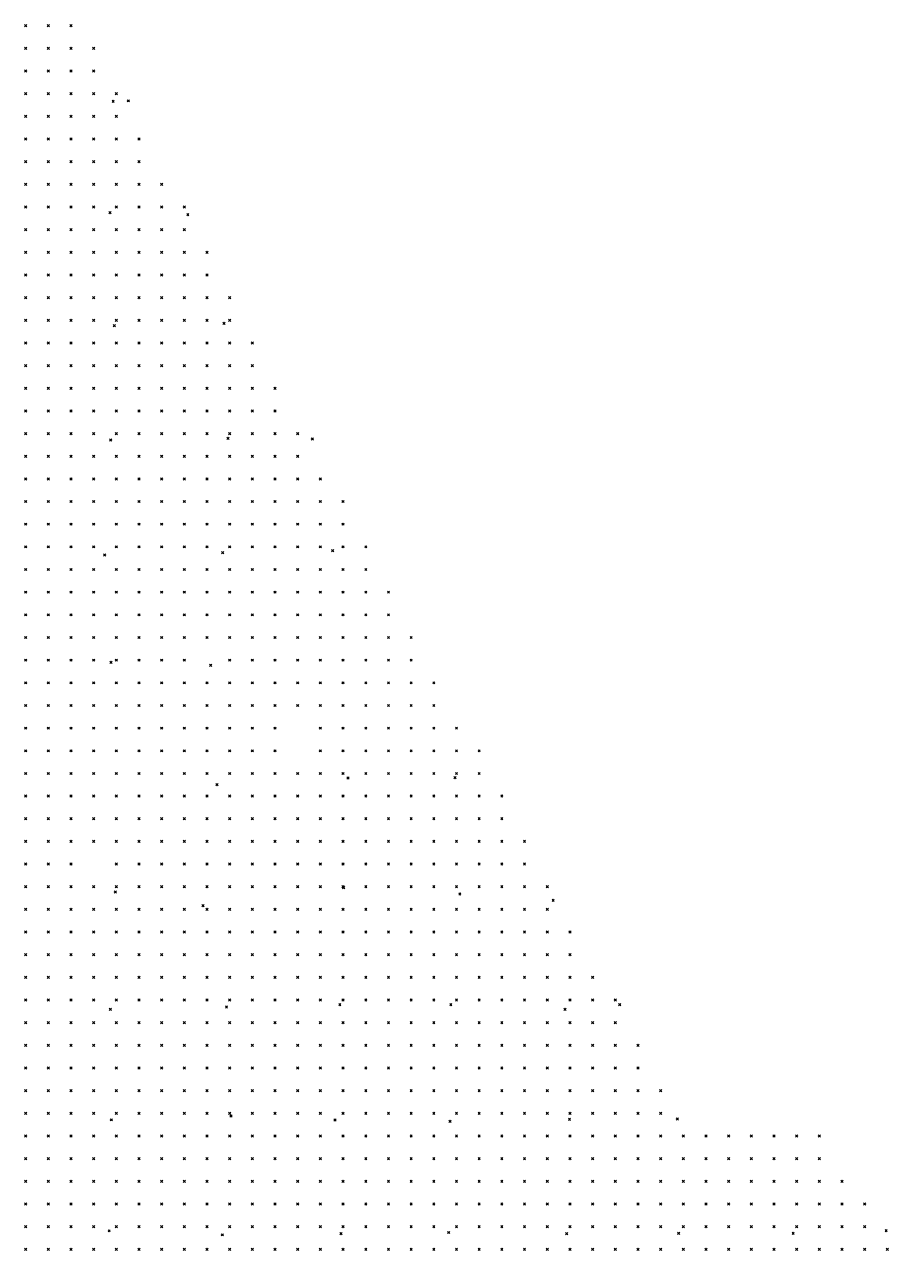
# Model space of a CAD drawing. Header units: metres. Extents: x 441556 to 446409, y 432338 to 461058.
# Drawn here: x 445321.3 to 445435.5, y 434937.4 to 435099.7 of the extents above; entities that cross this region are included whole.
import ezdxf

# ---------------------------------------------------------------- set-up
doc = ezdxf.new("R2010")
doc.units = ezdxf.units.M
doc.header["$MEASUREMENT"] = 0
doc.header["$PDMODE"] = 35
doc.header["$PDSIZE"] = 0.15
doc.layers.add('DTM-NOK-RevN_LIDAR_co_lidar', color=91, linetype='Continuous', lineweight=0)
doc.layers.add('DTM-NOK-RevN_RTK', color=32, linetype='Continuous', lineweight=0)

msp = doc.modelspace()

# ---------------------------------------------------------------- linework, layer by layer
at = {"layer": 'DTM-NOK-RevN_LIDAR_co_lidar'}
for p in [(445321.412, 435099.5, 322.264), (445324.411, 435099.5, 322.282), (445327.411, 435099.5, 322.29), (445321.412, 435096.5, 322.281), (445324.411, 435096.5, 322.409), (445327.411, 435096.5, 322.402), (445330.41, 435096.5, 322.447), (445321.412, 435093.501, 322.237), (445324.411, 435093.501, 322.39), (445327.411, 435093.501, 322.486), (445330.41, 435093.501, 322.455), (445321.412, 435090.502, 322.262), (445324.411, 435090.502, 322.287), (445327.411, 435090.502, 322.327), (445330.41, 435090.502, 322.27), (445333.409, 435090.502, 322.297), (445321.412, 435087.502, 322.208), (445324.411, 435087.502, 322.135), (445327.411, 435087.502, 322.161), (445330.41, 435087.502, 322.25), (445333.409, 435087.502, 322.343), (445321.412, 435084.503, 322.102), (445324.411, 435084.503, 322.156), (445327.411, 435084.503, 322.261), (445330.41, 435084.503, 322.366), (445333.409, 435084.503, 322.432), (445336.409, 435084.503, 322.465), (445321.412, 435081.503, 322.224), (445324.411, 435081.503, 322.274), (445327.411, 435081.503, 322.339), (445330.41, 435081.503, 322.355), (445333.409, 435081.503, 322.365), (445336.409, 435081.503, 322.334), (445321.412, 435078.504, 322.277), (445324.411, 435078.504, 322.258), (445327.411, 435078.504, 322.248), (445330.41, 435078.504, 322.249), (445333.409, 435078.504, 322.259), (445336.409, 435078.504, 322.303), (445339.408, 435078.504, 322.382), (445321.412, 435075.505, 322.15), (445324.411, 435075.505, 322.146), (445327.411, 435075.505, 322.145), (445330.41, 435075.505, 322.234), (445333.409, 435075.505, 322.334), (445336.409, 435075.505, 322.4), (445339.408, 435075.505, 322.431), (445342.407, 435075.505, 322.492), (445321.412, 435072.505, 322.114), (445324.411, 435072.505, 322.212), (445327.411, 435072.505, 322.295), (445330.41, 435072.505, 322.351), (445333.409, 435072.505, 322.391), (445336.409, 435072.505, 322.439), (445339.408, 435072.505, 322.44), (445342.407, 435072.505, 322.445), (445321.412, 435069.506, 322.189), (445324.411, 435069.506, 322.298), (445327.411, 435069.506, 322.337), (445330.41, 435069.506, 322.322), (445333.409, 435069.506, 322.355), (445336.409, 435069.506, 322.397), (445339.408, 435069.506, 322.452), (445342.407, 435069.506, 322.464), (445345.407, 435069.506, 322.569), (445321.412, 435066.507, 322.179), (445324.411, 435066.507, 322.252), (445327.411, 435066.507, 322.257), (445330.41, 435066.507, 322.264), (445333.409, 435066.507, 322.313), (445336.409, 435066.507, 322.373), (445339.408, 435066.507, 322.501), (445342.407, 435066.507, 322.701), (445345.407, 435066.507, 322.933), (445321.412, 435063.507, 322.138), (445324.411, 435063.507, 322.199), (445327.411, 435063.507, 322.24), (445330.41, 435063.507, 322.312), (445333.409, 435063.507, 322.422), (445336.409, 435063.507, 322.584), (445339.408, 435063.507, 322.819), (445342.407, 435063.507, 322.978), (445345.407, 435063.507, 322.871), (445348.406, 435063.507, 322.709), (445321.412, 435060.508, 322.219), (445324.411, 435060.508, 322.33), (445327.411, 435060.508, 322.536), (445330.41, 435060.508, 322.784), (445333.409, 435060.508, 322.859), (445336.409, 435060.508, 322.766), (445339.408, 435060.508, 322.599), (445342.407, 435060.508, 322.499), (445345.407, 435060.508, 322.474), (445348.406, 435060.508, 322.51), (445321.412, 435057.508, 322.455), (445324.411, 435057.508, 322.65), (445327.411, 435057.508, 322.763), (445330.41, 435057.508, 322.739), (445333.409, 435057.508, 322.585), (445336.409, 435057.508, 322.394), (445339.408, 435057.508, 322.338), (445342.407, 435057.508, 322.387), (445345.407, 435057.508, 322.41), (445348.406, 435057.508, 322.407), (445351.406, 435057.508, 322.383), (445321.412, 435054.509, 322.551), (445324.411, 435054.509, 322.438), (445327.411, 435054.509, 322.414), (445330.41, 435054.509, 322.409), (445333.409, 435054.509, 322.367), (445336.409, 435054.509, 322.336), (445339.408, 435054.509, 322.309), (445342.407, 435054.509, 322.306), (445345.407, 435054.509, 322.295), (445348.406, 435054.509, 322.306), (445351.406, 435054.509, 322.328), (445321.412, 435051.51, 322.245), (445324.411, 435051.51, 322.229), (445327.411, 435051.51, 322.275), (445330.41, 435051.51, 322.286), (445333.409, 435051.51, 322.266), (445336.409, 435051.51, 322.24), (445339.408, 435051.51, 322.209), (445342.407, 435051.51, 322.227), (445345.407, 435051.51, 322.282), (445348.406, 435051.51, 322.302), (445351.406, 435051.51, 322.312), (445354.405, 435051.51, 322.337), (445321.412, 435048.51, 322.133), (445324.411, 435048.51, 322.165), (445327.411, 435048.51, 322.132), (445330.41, 435048.51, 322.126), (445333.409, 435048.51, 322.181), (445336.409, 435048.51, 322.191), (445339.408, 435048.51, 322.2), (445342.407, 435048.51, 322.224), (445345.407, 435048.51, 322.254), (445348.406, 435048.51, 322.277), (445351.406, 435048.51, 322.278), (445354.405, 435048.51, 322.277), (445321.412, 435045.511, 322.061), (445324.411, 435045.511, 322.07), (445327.411, 435045.511, 322.098), (445330.41, 435045.511, 322.111), (445333.409, 435045.511, 322.148), (445336.409, 435045.511, 322.159), (445339.408, 435045.511, 322.168), (445342.407, 435045.511, 322.188), (445345.407, 435045.511, 322.205), (445348.406, 435045.511, 322.185), (445351.406, 435045.511, 322.144), (445354.405, 435045.511, 322.147), (445357.404, 435045.511, 322.201), (445321.412, 435042.511, 321.989), (445324.411, 435042.511, 322.021), (445327.411, 435042.511, 322.059), (445330.41, 435042.511, 322.068), (445333.409, 435042.511, 322.082), (445336.409, 435042.511, 322.095), (445339.408, 435042.511, 322.109), (445342.407, 435042.511, 322.127), (445345.407, 435042.511, 322.118), (445348.406, 435042.511, 322.117), (445351.406, 435042.511, 322.099), (445354.405, 435042.511, 322.127), (445357.404, 435042.511, 322.188), (445321.412, 435039.512, 321.934), (445324.411, 435039.512, 321.93), (445327.411, 435039.512, 321.935), (445330.41, 435039.512, 321.951), (445333.409, 435039.512, 321.996), (445336.409, 435039.512, 322.023), (445339.408, 435039.512, 322.036), (445342.407, 435039.512, 322.043), (445345.407, 435039.512, 322.055), (445348.406, 435039.512, 322.079), (445351.406, 435039.512, 322.135), (445354.405, 435039.512, 322.216), (445357.404, 435039.512, 322.262), (445360.404, 435039.512, 322.296), (445321.412, 435036.513, 321.815), (445324.411, 435036.513, 321.83), (445327.411, 435036.513, 321.845), (445330.41, 435036.513, 321.899), (445333.409, 435036.513, 321.934), (445336.409, 435036.513, 321.961), (445339.408, 435036.513, 322.008), (445342.407, 435036.513, 322.032), (445345.407, 435036.513, 322.066), (445348.406, 435036.513, 322.086), (445351.406, 435036.513, 322.137), (445354.405, 435036.513, 322.179), (445357.404, 435036.513, 322.185), (445360.404, 435036.513, 322.173), (445363.403, 435036.513, 322.157), (445321.412, 435033.513, 321.744), (445324.411, 435033.513, 321.775), (445327.411, 435033.513, 321.834), (445330.41, 435033.513, 321.841), (445333.409, 435033.513, 321.871), (445336.409, 435033.513, 321.932), (445339.408, 435033.513, 321.995), (445342.407, 435033.513, 322.05), (445345.407, 435033.513, 322.082), (445348.406, 435033.513, 322.072), (445351.406, 435033.513, 322.072), (445354.405, 435033.513, 322.066), (445357.404, 435033.513, 322.091), (445360.404, 435033.513, 322.115), (445363.403, 435033.513, 322.147), (445321.412, 435030.514, 321.687), (445324.411, 435030.514, 321.697), (445327.411, 435030.514, 321.731), (445330.41, 435030.514, 321.797), (445333.409, 435030.514, 321.874), (445336.409, 435030.514, 321.908), (445339.408, 435030.514, 321.938), (445342.407, 435030.514, 321.972), (445345.407, 435030.514, 321.975), (445348.406, 435030.514, 321.976), (445351.406, 435030.514, 322.008), (445354.405, 435030.514, 322.067), (445357.404, 435030.514, 322.09), (445360.404, 435030.514, 322.125), (445363.403, 435030.514, 322.158), (445366.403, 435030.514, 322.166), (445321.412, 435027.515, 321.67), (445324.411, 435027.515, 321.752), (445327.411, 435027.515, 321.787), (445330.41, 435027.515, 321.797), (445333.409, 435027.515, 321.781), (445336.409, 435027.515, 321.812), (445339.408, 435027.515, 321.825), (445342.407, 435027.515, 321.838), (445345.407, 435027.515, 321.896), (445348.406, 435027.515, 321.967), (445351.406, 435027.515, 322), (445354.405, 435027.515, 322.065), (445357.404, 435027.515, 322.077), (445360.404, 435027.515, 322.099), (445363.403, 435027.515, 322.122), (445366.403, 435027.515, 322.137), (445321.412, 435024.515, 321.717), (445324.411, 435024.515, 321.736), (445327.411, 435024.515, 321.744), (445330.41, 435024.515, 321.703), (445333.409, 435024.515, 321.663), (445336.409, 435024.515, 321.678), (445339.408, 435024.515, 321.715), (445342.407, 435024.515, 321.826), (445345.407, 435024.515, 321.959), (445348.406, 435024.515, 321.994), (445351.406, 435024.515, 321.994), (445354.405, 435024.515, 322.042), (445357.404, 435024.515, 322.077), (445360.404, 435024.515, 322.147), (445363.403, 435024.515, 322.199), (445366.403, 435024.515, 322.196), (445369.402, 435024.515, 322.186), (445321.412, 435021.516, 321.719), (445324.411, 435021.516, 321.667), (445327.411, 435021.516, 321.618), (445330.41, 435021.516, 321.604), (445333.409, 435021.516, 321.601), (445336.409, 435021.516, 321.677), (445339.408, 435021.516, 321.778), (445342.407, 435021.516, 321.871), (445345.407, 435021.516, 321.915), (445348.406, 435021.516, 321.942), (445351.406, 435021.516, 321.999), (445354.405, 435021.516, 322.091), (445357.404, 435021.516, 322.138), (445360.404, 435021.516, 322.15), (445363.403, 435021.516, 322.175), (445366.403, 435021.516, 322.183), (445369.402, 435021.516, 322.129), (445321.412, 435018.516, 321.665), (445324.411, 435018.516, 321.598), (445327.411, 435018.516, 321.589), (445330.41, 435018.516, 321.615), (445333.409, 435018.516, 321.655), (445336.409, 435018.516, 321.706), (445339.408, 435018.516, 321.741), (445342.407, 435018.516, 321.849), (445345.407, 435018.516, 321.962), (445348.406, 435018.516, 322.025), (445351.406, 435018.516, 322.092), (445354.405, 435018.516, 322.183), (445357.404, 435018.516, 322.199), (445360.404, 435018.516, 322.249), (445363.403, 435018.516, 322.287), (445366.403, 435018.516, 322.289), (445369.402, 435018.516, 322.272), (445372.401, 435018.516, 322.164), (445321.412, 435015.517, 321.606), (445324.411, 435015.517, 321.605), (445327.411, 435015.517, 321.646), (445330.41, 435015.517, 321.647), (445333.409, 435015.517, 321.704), (445336.409, 435015.517, 321.738), (445339.408, 435015.517, 321.827), (445342.407, 435015.517, 321.909), (445348.406, 435015.517, 322.063), (445351.406, 435015.517, 322.1), (445354.405, 435015.517, 322.185), (445357.404, 435015.517, 322.147), (445360.404, 435015.517, 322.213), (445363.403, 435015.517, 322.248), (445366.403, 435015.517, 322.19), (445369.402, 435015.517, 322.243), (445372.401, 435015.517, 322.208), (445321.412, 435012.518, 321.71), (445324.411, 435012.518, 321.656), (445327.411, 435012.518, 321.597), (445330.41, 435012.518, 321.627), (445333.409, 435012.518, 321.706), (445336.409, 435012.518, 321.769), (445339.408, 435012.518, 321.849), (445342.407, 435012.518, 321.946), (445345.407, 435012.518, 322.005), (445348.406, 435012.518, 322.048), (445351.406, 435012.518, 322.18), (445354.405, 435012.518, 322.205), (445357.404, 435012.518, 322.127), (445360.404, 435012.518, 322.168), (445363.403, 435012.518, 322.199), (445366.403, 435012.518, 322.225), (445369.402, 435012.518, 322.161), (445372.401, 435012.518, 322.082), (445375.401, 435012.518, 322.062), (445321.412, 435009.518, 321.718), (445324.411, 435009.518, 321.624), (445327.411, 435009.518, 321.637), (445330.41, 435009.518, 321.743), (445333.409, 435009.518, 321.805), (445336.409, 435009.518, 321.922), (445339.408, 435009.518, 322.026), (445342.407, 435009.518, 322.085), (445345.407, 435009.518, 322.018), (445348.406, 435009.518, 322.053), (445351.406, 435009.518, 322.027), (445354.405, 435009.518, 322.032), (445357.404, 435009.518, 322.098), (445360.404, 435009.518, 322.116), (445363.403, 435009.518, 322.126), (445366.403, 435009.518, 322.082), (445369.402, 435009.518, 322.055), (445372.401, 435009.518, 322.021), (445375.401, 435009.518, 322.09), (445321.412, 435006.519, 321.743), (445324.411, 435006.519, 321.707), (445327.411, 435006.519, 321.692), (445330.41, 435006.519, 321.744), (445333.409, 435006.519, 321.891), (445336.409, 435006.519, 322.024), (445339.408, 435006.519, 321.931), (445342.407, 435006.519, 321.96), (445345.407, 435006.519, 321.966), (445348.406, 435006.519, 322.088), (445351.406, 435006.519, 322.079), (445354.405, 435006.519, 322.09), (445360.404, 435006.519, 322.012), (445363.403, 435006.519, 322.114), (445366.403, 435006.519, 322.1), (445369.402, 435006.519, 322.142), (445372.401, 435006.519, 322.169), (445375.401, 435006.519, 322.195), (445378.4, 435006.519, 322.227), (445321.412, 435003.52, 321.716), (445324.411, 435003.52, 321.763), (445327.411, 435003.52, 321.802), (445330.41, 435003.52, 321.823), (445333.409, 435003.52, 321.853), (445336.409, 435003.52, 321.88), (445339.408, 435003.52, 321.783), (445342.407, 435003.52, 321.84), (445345.407, 435003.52, 321.899), (445348.406, 435003.52, 322.049), (445351.406, 435003.52, 322.013), (445354.405, 435003.52, 322.021), (445360.404, 435003.52, 322.048), (445363.403, 435003.52, 322.211), (445366.403, 435003.52, 322.223), (445369.402, 435003.52, 322.218), (445372.401, 435003.52, 322.239), (445375.401, 435003.52, 322.238), (445378.4, 435003.52, 322.289), (445381.399, 435003.52, 322.344), (445321.412, 435000.52, 321.713), (445324.411, 435000.52, 321.722), (445327.411, 435000.52, 321.714), (445330.41, 435000.52, 321.688), (445333.409, 435000.52, 321.843), (445336.409, 435000.52, 321.966), (445339.408, 435000.52, 321.923), (445342.407, 435000.52, 321.888), (445345.407, 435000.52, 321.882), (445348.406, 435000.52, 321.921), (445351.406, 435000.52, 321.918), (445354.405, 435000.52, 321.984), (445357.404, 435000.52, 322.087), (445360.404, 435000.52, 322.137), (445363.403, 435000.52, 322.168), (445366.403, 435000.52, 322.194), (445369.402, 435000.52, 322.18), (445372.401, 435000.52, 322.142), (445375.401, 435000.52, 322.118), (445378.4, 435000.52, 322.141), (445381.399, 435000.52, 322.155), (445321.412, 434997.521, 321.675), (445324.411, 434997.521, 321.669), (445327.411, 434997.521, 321.784), (445330.41, 434997.521, 321.844), (445333.409, 434997.521, 321.838), (445336.409, 434997.521, 321.888), (445339.408, 434997.521, 322.016), (445342.407, 434997.521, 321.963), (445345.407, 434997.521, 321.915), (445348.406, 434997.521, 321.93), (445351.406, 434997.521, 322.014), (445354.405, 434997.521, 322.043), (445357.404, 434997.521, 322.047), (445360.404, 434997.521, 322.08), (445363.403, 434997.521, 322.141), (445366.403, 434997.521, 322.128), (445369.402, 434997.521, 322.034), (445372.401, 434997.521, 322.042), (445375.401, 434997.521, 322.084), (445378.4, 434997.521, 322.237), (445381.399, 434997.521, 322.197), (445384.399, 434997.521, 322.148), (445321.412, 434994.521, 321.738), (445324.411, 434994.521, 321.925), (445327.411, 434994.521, 321.947), (445330.41, 434994.521, 321.93), (445333.409, 434994.521, 321.831), (445336.409, 434994.521, 321.843), (445339.408, 434994.521, 321.958), (445342.407, 434994.521, 322.036), (445345.407, 434994.521, 322.024), (445348.406, 434994.521, 321.977), (445351.406, 434994.521, 322.019), (445354.405, 434994.521, 322.019), (445357.404, 434994.521, 322.005), (445360.404, 434994.521, 322.026), (445363.403, 434994.521, 322.002), (445366.403, 434994.521, 322.023), (445369.402, 434994.521, 322.067), (445372.401, 434994.521, 322.108), (445375.401, 434994.521, 322.051), (445378.4, 434994.521, 322.208), (445381.399, 434994.521, 322.196), (445384.399, 434994.521, 322.184), (445321.412, 434991.522, 321.869), (445324.411, 434991.522, 321.962), (445327.411, 434991.522, 321.963), (445330.41, 434991.522, 321.892), (445333.409, 434991.522, 321.921), (445336.409, 434991.522, 321.977), (445339.408, 434991.522, 321.963), (445342.407, 434991.522, 321.942), (445345.407, 434991.522, 321.892), (445348.406, 434991.522, 321.906), (445351.406, 434991.522, 321.969), (445354.405, 434991.522, 321.983), (445357.404, 434991.522, 321.962), (445360.404, 434991.522, 321.942), (445363.403, 434991.522, 321.986), (445366.403, 434991.522, 322.021), (445369.402, 434991.522, 322.02), (445372.401, 434991.522, 321.983), (445375.401, 434991.522, 321.939), (445378.4, 434991.522, 322.056), (445381.399, 434991.522, 322.146), (445384.399, 434991.522, 322.139), (445387.398, 434991.522, 322.134), (445321.412, 434988.523, 321.587), (445324.411, 434988.523, 321.793), (445327.411, 434988.523, 321.982), (445333.409, 434988.523, 321.971), (445336.409, 434988.523, 321.937), (445339.408, 434988.523, 321.898), (445342.407, 434988.523, 321.867), (445345.407, 434988.523, 321.804), (445348.406, 434988.523, 321.832), (445351.406, 434988.523, 321.913), (445354.405, 434988.523, 321.925), (445357.404, 434988.523, 321.961), (445360.404, 434988.523, 321.964), (445363.403, 434988.523, 321.886), (445366.403, 434988.523, 321.907), (445369.402, 434988.523, 322.034), (445372.401, 434988.523, 322.04), (445375.401, 434988.523, 321.969), (445378.4, 434988.523, 321.916), (445381.399, 434988.523, 321.964), (445384.399, 434988.523, 321.963), (445387.398, 434988.523, 321.93), (445321.412, 434985.523, 321.494), (445324.411, 434985.523, 321.654), (445327.411, 434985.523, 321.818), (445330.41, 434985.523, 321.889), (445333.409, 434985.523, 321.879), (445336.409, 434985.523, 321.836), (445339.408, 434985.523, 321.738), (445342.407, 434985.523, 321.681), (445345.407, 434985.523, 321.696), (445348.406, 434985.523, 321.7), (445351.406, 434985.523, 321.77), (445354.405, 434985.523, 321.748), (445357.404, 434985.523, 321.788), (445360.404, 434985.523, 321.885), (445363.403, 434985.523, 321.949), (445366.403, 434985.523, 321.924), (445369.402, 434985.523, 321.943), (445372.401, 434985.523, 321.998), (445375.401, 434985.523, 321.925), (445378.4, 434985.523, 321.949), (445381.399, 434985.523, 322.001), (445384.399, 434985.523, 322.111), (445387.398, 434985.523, 322.011), (445390.398, 434985.523, 321.992), (445321.412, 434982.524, 321.412), (445324.411, 434982.524, 321.587), (445327.411, 434982.524, 321.649), (445330.41, 434982.524, 321.751), (445333.409, 434982.524, 321.76), (445336.409, 434982.524, 321.666), (445339.408, 434982.524, 321.63), (445342.407, 434982.524, 321.649), (445345.407, 434982.524, 321.64), (445348.406, 434982.524, 321.715), (445351.406, 434982.524, 321.858), (445354.405, 434982.524, 321.882), (445357.404, 434982.524, 321.966), (445360.404, 434982.524, 321.938), (445363.403, 434982.524, 321.884), (445366.403, 434982.524, 321.852), (445369.402, 434982.524, 321.935), (445372.401, 434982.524, 322.015), (445375.401, 434982.524, 321.968), (445378.4, 434982.524, 321.969), (445381.399, 434982.524, 321.926), (445384.399, 434982.524, 321.955), (445387.398, 434982.524, 321.907), (445390.398, 434982.524, 321.853), (445321.412, 434979.524, 321.401), (445324.411, 434979.524, 321.456), (445327.411, 434979.524, 321.475), (445330.41, 434979.524, 321.573), (445333.409, 434979.524, 321.657), (445336.409, 434979.524, 321.615), (445339.408, 434979.524, 321.556), (445342.407, 434979.524, 321.578), (445345.407, 434979.524, 321.636), (445348.406, 434979.524, 321.743), (445351.406, 434979.524, 321.971), (445354.405, 434979.524, 321.946), (445357.404, 434979.524, 321.832), (445360.404, 434979.524, 321.871), (445363.403, 434979.524, 321.93), (445366.403, 434979.524, 321.871), (445369.402, 434979.524, 321.895), (445372.401, 434979.524, 321.901), (445375.401, 434979.524, 321.837), (445378.4, 434979.524, 321.766), (445381.399, 434979.524, 321.736), (445384.399, 434979.524, 321.794), (445387.398, 434979.524, 321.845), (445390.398, 434979.524, 321.904), (445393.397, 434979.524, 321.93), (445321.412, 434976.525, 321.406), (445324.411, 434976.525, 321.463), (445327.411, 434976.525, 321.496), (445330.41, 434976.525, 321.603), (445333.409, 434976.525, 321.691), (445336.409, 434976.525, 321.589), (445339.408, 434976.525, 321.574), (445342.407, 434976.525, 321.623), (445345.407, 434976.525, 321.647), (445348.406, 434976.525, 321.687), (445351.406, 434976.525, 321.78), (445354.405, 434976.525, 321.791), (445357.404, 434976.525, 321.879), (445360.404, 434976.525, 321.963), (445363.403, 434976.525, 321.868), (445366.403, 434976.525, 321.818), (445369.402, 434976.525, 321.803), (445372.401, 434976.525, 321.743), (445375.401, 434976.525, 321.722), (445378.4, 434976.525, 321.745), (445381.399, 434976.525, 321.803), (445384.399, 434976.525, 321.868), (445387.398, 434976.525, 321.925), (445390.398, 434976.525, 321.968), (445393.397, 434976.525, 322.022), (445321.412, 434973.526, 321.441), (445324.411, 434973.526, 321.507), (445327.411, 434973.526, 321.533), (445330.41, 434973.526, 321.569), (445333.409, 434973.526, 321.685), (445336.409, 434973.526, 321.634), (445339.408, 434973.526, 321.566), (445342.407, 434973.526, 321.592), (445345.407, 434973.526, 321.708), (445348.406, 434973.526, 321.753), (445351.406, 434973.526, 321.802), (445354.405, 434973.526, 321.779), (445357.404, 434973.526, 321.785), (445360.404, 434973.526, 321.795), (445363.403, 434973.526, 321.764), (445366.403, 434973.526, 321.754), (445369.402, 434973.526, 321.756), (445372.401, 434973.526, 321.774), (445375.401, 434973.526, 321.814), (445378.4, 434973.526, 321.835), (445381.399, 434973.526, 321.866), (445384.399, 434973.526, 321.893), (445387.398, 434973.526, 321.908), (445390.398, 434973.526, 321.883), (445393.397, 434973.526, 321.999), (445396.396, 434973.526, 322.109), (445321.412, 434970.526, 321.478), (445324.411, 434970.526, 321.539), (445327.411, 434970.526, 321.53), (445330.41, 434970.526, 321.56), (445333.409, 434970.526, 321.618), (445336.409, 434970.526, 321.58), (445339.408, 434970.526, 321.547), (445342.407, 434970.526, 321.607), (445345.407, 434970.526, 321.648), (445348.406, 434970.526, 321.646), (445351.406, 434970.526, 321.691), (445354.405, 434970.526, 321.715), (445357.404, 434970.526, 321.727), (445360.404, 434970.526, 321.739), (445363.403, 434970.526, 321.752), (445366.403, 434970.526, 321.774), (445369.402, 434970.526, 321.793), (445372.401, 434970.526, 321.842), (445375.401, 434970.526, 321.854), (445378.4, 434970.526, 321.792), (445381.399, 434970.526, 321.782), (445384.399, 434970.526, 321.852), (445387.398, 434970.526, 321.897), (445390.398, 434970.526, 321.896), (445393.397, 434970.526, 321.952), (445396.396, 434970.526, 321.992), (445399.396, 434970.526, 321.96), (445321.412, 434967.527, 321.519), (445324.411, 434967.527, 321.522), (445327.411, 434967.527, 321.503), (445330.41, 434967.527, 321.52), (445333.409, 434967.527, 321.549), (445336.409, 434967.527, 321.563), (445339.408, 434967.527, 321.574), (445342.407, 434967.527, 321.588), (445345.407, 434967.527, 321.578), (445348.406, 434967.527, 321.569), (445351.406, 434967.527, 321.665), (445354.405, 434967.527, 321.773), (445357.404, 434967.527, 321.807), (445360.404, 434967.527, 321.834), (445363.403, 434967.527, 321.851), (445366.403, 434967.527, 321.836), (445369.402, 434967.527, 321.812), (445372.401, 434967.527, 321.761), (445375.401, 434967.527, 321.817), (445378.4, 434967.527, 321.814), (445381.399, 434967.527, 321.8), (445384.399, 434967.527, 321.801), (445387.398, 434967.527, 321.812), (445390.398, 434967.527, 321.822), (445393.397, 434967.527, 321.804), (445396.396, 434967.527, 321.838), (445399.396, 434967.527, 321.878), (445321.412, 434964.528, 321.431), (445324.411, 434964.528, 321.438), (445327.411, 434964.528, 321.483), (445330.41, 434964.528, 321.504), (445333.409, 434964.528, 321.522), (445336.409, 434964.528, 321.486), (445339.408, 434964.528, 321.492), (445342.407, 434964.528, 321.536), (445345.407, 434964.528, 321.567), (445348.406, 434964.528, 321.658), (445351.406, 434964.528, 321.854), (445354.405, 434964.528, 321.939), (445357.404, 434964.528, 321.767), (445360.404, 434964.528, 321.743), (445363.403, 434964.528, 321.725), (445366.403, 434964.528, 321.718), (445369.402, 434964.528, 321.754), (445372.401, 434964.528, 321.747), (445375.401, 434964.528, 321.711), (445378.4, 434964.528, 321.669), (445381.399, 434964.528, 321.656), (445384.399, 434964.528, 321.664), (445387.398, 434964.528, 321.649), (445390.398, 434964.528, 321.681), (445393.397, 434964.528, 321.727), (445396.396, 434964.528, 321.8), (445399.396, 434964.528, 321.859), (445402.395, 434964.528, 321.905), (445321.412, 434961.528, 321.436), (445324.411, 434961.528, 321.444), (445327.411, 434961.528, 321.442), (445330.41, 434961.528, 321.489), (445333.409, 434961.528, 321.504), (445336.409, 434961.528, 321.509), (445339.408, 434961.528, 321.546), (445342.407, 434961.528, 321.598), (445345.407, 434961.528, 321.651), (445348.406, 434961.528, 321.776), (445351.406, 434961.528, 321.872), (445354.405, 434961.528, 321.752), (445357.404, 434961.528, 321.626), (445360.404, 434961.528, 321.632), (445363.403, 434961.528, 321.676), (445366.403, 434961.528, 321.705), (445369.402, 434961.528, 321.704), (445372.401, 434961.528, 321.741), (445375.401, 434961.528, 321.84), (445378.4, 434961.528, 321.768), (445381.399, 434961.528, 321.669), (445384.399, 434961.528, 321.637), (445387.398, 434961.528, 321.622), (445390.398, 434961.528, 321.667), (445393.397, 434961.528, 321.737), (445396.396, 434961.528, 321.791), (445399.396, 434961.528, 321.826), (445402.395, 434961.528, 321.854), (445321.412, 434958.529, 321.389), (445324.411, 434958.529, 321.443), (445327.411, 434958.529, 321.465), (445330.41, 434958.529, 321.516), (445333.409, 434958.529, 321.552), (445336.409, 434958.529, 321.583), (445339.408, 434958.529, 321.561), (445342.407, 434958.529, 321.547), (445345.407, 434958.529, 321.642), (445348.406, 434958.529, 321.741), (445351.406, 434958.529, 321.703), (445354.405, 434958.529, 321.648), (445357.404, 434958.529, 321.651), (445360.404, 434958.529, 321.665), (445363.403, 434958.529, 321.648), (445366.403, 434958.529, 321.601), (445369.402, 434958.529, 321.589), (445372.401, 434958.529, 321.642), (445375.401, 434958.529, 321.679), (445378.4, 434958.529, 321.648), (445381.399, 434958.529, 321.621), (445384.399, 434958.529, 321.623), (445387.398, 434958.529, 321.614), (445390.398, 434958.529, 321.589), (445393.397, 434958.529, 321.623), (445396.396, 434958.529, 321.687), (445399.396, 434958.529, 321.759), (445402.395, 434958.529, 321.853), (445405.394, 434958.529, 321.94), (445321.412, 434955.529, 321.461), (445324.411, 434955.529, 321.468), (445327.411, 434955.529, 321.496), (445330.41, 434955.529, 321.506), (445333.409, 434955.529, 321.498), (445336.409, 434955.529, 321.505), (445339.408, 434955.529, 321.512), (445342.407, 434955.529, 321.533), (445345.407, 434955.529, 321.568), (445348.406, 434955.529, 321.622), (445351.406, 434955.529, 321.594), (445354.405, 434955.529, 321.568), (445357.404, 434955.529, 321.628), (445360.404, 434955.529, 321.61), (445363.403, 434955.529, 321.589), (445366.403, 434955.529, 321.603), (445369.402, 434955.529, 321.603), (445372.401, 434955.529, 321.555), (445375.401, 434955.529, 321.559), (445378.4, 434955.529, 321.542), (445381.399, 434955.529, 321.562), (445384.399, 434955.529, 321.596), (445387.398, 434955.529, 321.621), (445390.398, 434955.529, 321.645), (445393.397, 434955.529, 321.7), (445396.396, 434955.529, 321.732), (445399.396, 434955.529, 321.747), (445402.395, 434955.529, 321.783), (445405.394, 434955.529, 321.858), (445321.412, 434952.53, 321.505), (445324.411, 434952.53, 321.473), (445327.411, 434952.53, 321.457), (445330.41, 434952.53, 321.438), (445333.409, 434952.53, 321.45), (445336.409, 434952.53, 321.466), (445339.408, 434952.53, 321.476), (445342.407, 434952.53, 321.522), (445345.407, 434952.53, 321.583), (445348.406, 434952.53, 321.54), (445351.406, 434952.53, 321.594), (445354.405, 434952.53, 321.594), (445357.404, 434952.53, 321.551), (445360.404, 434952.53, 321.538), (445363.403, 434952.53, 321.496), (445366.403, 434952.53, 321.495), (445369.402, 434952.53, 321.491), (445372.401, 434952.53, 321.501), (445375.401, 434952.53, 321.516), (445378.4, 434952.53, 321.667), (445381.399, 434952.53, 321.751), (445384.399, 434952.53, 321.787), (445387.398, 434952.53, 321.719), (445390.398, 434952.53, 321.708), (445393.397, 434952.53, 321.729), (445396.396, 434952.53, 321.719), (445399.396, 434952.53, 321.733), (445402.395, 434952.53, 321.796), (445405.394, 434952.53, 321.836), (445408.394, 434952.53, 321.902), (445411.393, 434952.53, 321.956), (445414.393, 434952.53, 321.993), (445417.392, 434952.53, 322.024), (445420.391, 434952.53, 322.047), (445423.391, 434952.53, 322.066), (445426.39, 434952.53, 322.129), (445321.412, 434949.531, 321.456), (445324.411, 434949.531, 321.411), (445327.411, 434949.531, 321.432), (445330.41, 434949.531, 321.491), (445333.409, 434949.531, 321.501), (445336.409, 434949.531, 321.449), (445339.408, 434949.531, 321.458), (445342.407, 434949.531, 321.456), (445345.407, 434949.531, 321.478), (445348.406, 434949.531, 321.475), (445351.406, 434949.531, 321.498), (445354.405, 434949.531, 321.486), (445357.404, 434949.531, 321.463), (445360.404, 434949.531, 321.469), (445363.403, 434949.531, 321.5), (445366.403, 434949.531, 321.568), (445369.402, 434949.531, 321.589), (445372.401, 434949.531, 321.602), (445375.401, 434949.531, 321.641), (445378.4, 434949.531, 321.694), (445381.399, 434949.531, 321.719), (445384.399, 434949.531, 321.674), (445387.398, 434949.531, 321.61), (445390.398, 434949.531, 321.651), (445393.397, 434949.531, 321.687), (445396.396, 434949.531, 321.697), (445399.396, 434949.531, 321.729), (445402.395, 434949.531, 321.762), (445405.394, 434949.531, 321.817), (445408.394, 434949.531, 321.87), (445411.393, 434949.531, 321.902), (445414.393, 434949.531, 321.915), (445417.392, 434949.531, 321.945), (445420.391, 434949.531, 321.982), (445423.391, 434949.531, 322.025), (445426.39, 434949.531, 322.099), (445321.412, 434946.531, 321.432), (445324.411, 434946.531, 321.427), (445327.411, 434946.531, 321.49), (445330.41, 434946.531, 321.622), (445333.409, 434946.531, 321.56), (445336.409, 434946.531, 321.434), (445339.408, 434946.531, 321.404), (445342.407, 434946.531, 321.397), (445345.407, 434946.531, 321.406), (445348.406, 434946.531, 321.365), (445351.406, 434946.531, 321.355), (445354.405, 434946.531, 321.437), (445357.404, 434946.531, 321.496), (445360.404, 434946.531, 321.477), (445363.403, 434946.531, 321.502), (445366.403, 434946.531, 321.511), (445369.402, 434946.531, 321.51), (445372.401, 434946.531, 321.564), (445375.401, 434946.531, 321.613), (445378.4, 434946.531, 321.65), (445381.399, 434946.531, 321.653), (445384.399, 434946.531, 321.581), (445387.398, 434946.531, 321.631), (445390.398, 434946.531, 321.707), (445393.397, 434946.531, 321.702), (445396.396, 434946.531, 321.694), (445399.396, 434946.531, 321.674), (445402.395, 434946.531, 321.663), (445405.394, 434946.531, 321.721), (445408.394, 434946.531, 321.796), (445411.393, 434946.531, 321.873), (445414.393, 434946.531, 321.947), (445417.392, 434946.531, 322.023), (445420.391, 434946.531, 322.062), (445423.391, 434946.531, 322.08), (445426.39, 434946.531, 322.11), (445429.39, 434946.531, 322.153), (445321.412, 434943.532, 321.457), (445324.411, 434943.532, 321.441), (445327.411, 434943.532, 321.489), (445330.41, 434943.532, 321.636), (445333.409, 434943.532, 321.532), (445336.409, 434943.532, 321.379), (445339.408, 434943.532, 321.354), (445342.407, 434943.532, 321.352), (445345.407, 434943.532, 321.367), (445348.406, 434943.532, 321.384), (445351.406, 434943.532, 321.389), (445354.405, 434943.532, 321.403), (445357.404, 434943.532, 321.427), (445360.404, 434943.532, 321.431), (445363.403, 434943.532, 321.419), (445366.403, 434943.532, 321.447), (445369.402, 434943.532, 321.487), (445372.401, 434943.532, 321.551), (445375.401, 434943.532, 321.548), (445378.4, 434943.532, 321.495), (445381.399, 434943.532, 321.522), (445384.399, 434943.532, 321.598), (445387.398, 434943.532, 321.656), (445390.398, 434943.532, 321.638), (445393.397, 434943.532, 321.635), (445396.396, 434943.532, 321.658), (445399.396, 434943.532, 321.676), (445402.395, 434943.532, 321.731), (445405.394, 434943.532, 321.805), (445408.394, 434943.532, 321.866), (445411.393, 434943.532, 321.91), (445414.393, 434943.532, 321.957), (445417.392, 434943.532, 322.001), (445420.391, 434943.532, 322.039), (445423.391, 434943.532, 322.079), (445426.39, 434943.532, 322.121), (445429.39, 434943.532, 322.166), (445432.389, 434943.532, 322.185), (445321.412, 434940.532, 321.444), (445324.411, 434940.532, 321.404), (445327.411, 434940.532, 321.397), (445330.41, 434940.532, 321.439), (445333.409, 434940.532, 321.477), (445336.409, 434940.532, 321.442), (445339.408, 434940.532, 321.404), (445342.407, 434940.532, 321.37), (445345.407, 434940.532, 321.338), (445348.406, 434940.532, 321.329), (445351.406, 434940.532, 321.319), (445354.405, 434940.532, 321.334), (445357.404, 434940.532, 321.38), (445360.404, 434940.532, 321.402), (445363.403, 434940.532, 321.384), (445366.403, 434940.532, 321.407), (445369.402, 434940.532, 321.41), (445372.401, 434940.532, 321.413), (445375.401, 434940.532, 321.414), (445378.4, 434940.532, 321.372), (445381.399, 434940.532, 321.413), (445384.399, 434940.532, 321.538), (445387.398, 434940.532, 321.594), (445390.398, 434940.532, 321.642), (445393.397, 434940.532, 321.723), (445396.396, 434940.532, 321.778), (445399.396, 434940.532, 321.801), (445402.395, 434940.532, 321.795), (445405.394, 434940.532, 321.822), (445408.394, 434940.532, 321.884), (445411.393, 434940.532, 321.932), (445414.393, 434940.532, 321.963), (445417.392, 434940.532, 321.97), (445420.391, 434940.532, 321.972), (445423.391, 434940.532, 322.007), (445426.39, 434940.532, 322.052), (445429.39, 434940.532, 322.079), (445432.389, 434940.532, 322.083), (445321.412, 434937.533, 321.38), (445324.411, 434937.533, 321.385), (445327.411, 434937.533, 321.391), (445330.41, 434937.533, 321.434), (445333.409, 434937.533, 321.461), (445336.409, 434937.533, 321.457), (445339.408, 434937.533, 321.409), (445342.407, 434937.533, 321.397), (445345.407, 434937.533, 321.388), (445348.406, 434937.533, 321.376), (445351.406, 434937.533, 321.362), (445354.405, 434937.533, 321.344), (445357.404, 434937.533, 321.335), (445360.404, 434937.533, 321.304), (445363.403, 434937.533, 321.318), (445366.403, 434937.533, 321.348), (445369.402, 434937.533, 321.33), (445372.401, 434937.533, 321.309), (445375.401, 434937.533, 321.347), (445378.4, 434937.533, 321.42), (445381.399, 434937.533, 321.525), (445384.399, 434937.533, 321.626), (445387.398, 434937.533, 321.624), (445390.398, 434937.533, 321.666), (445393.397, 434937.533, 321.735), (445396.396, 434937.533, 321.786), (445399.396, 434937.533, 321.762), (445402.395, 434937.533, 321.737), (445405.394, 434937.533, 321.748), (445408.394, 434937.533, 321.794), (445411.393, 434937.533, 321.857), (445414.393, 434937.533, 321.847), (445417.392, 434937.533, 321.879), (445420.391, 434937.533, 321.893), (445423.391, 434937.533, 321.944), (445426.39, 434937.533, 322.003), (445429.39, 434937.533, 322.035), (445432.389, 434937.533, 322.103), (445435.388, 434937.533, 322.198)]:
    msp.add_point(p, dxfattribs=at)
at = {"layer": 'DTM-NOK-RevN_RTK'}
for p in [(445332.987, 435089.495, 322.251), (445335.008, 435089.551, 322.322), (445332.574, 435074.753, 322.366), (445342.863, 435074.49, 322.514), (445333.131, 435059.796, 322.953), (445347.651, 435060.084, 322.525), (445332.669, 435044.643, 322.151), (445348.186, 435044.884, 322.169), (445359.348, 435044.806, 322.31), (445347.47, 435029.754, 321.977), (445362.005, 435030.01, 322.171), (445331.866, 435029.439, 321.941), (445332.689, 435015.22, 321.734), (445345.892, 435014.846, 321.948), (445346.707, 434999.03, 321.796), (445364.058, 434999.93, 322.218), (445378.191, 434999.974, 322.144), (445333.269, 434984.818, 321.88), (445363.459, 434985.421, 321.952), (445378.838, 434984.552, 322.031), (445344.877, 434983.007, 321.856), (445391.185, 434983.723, 322.053), (445347.979, 434969.615, 321.603), (445362.968, 434969.911, 321.732), (445377.654, 434969.92, 321.712), (445399.996, 434969.933, 321.999), (445332.627, 434969.304, 321.526), (445392.758, 434969.298, 321.957), (445348.566, 434955.171, 321.599), (445332.73, 434954.675, 321.512), (445362.339, 434954.662, 321.598), (445377.557, 434954.481, 321.507), (445393.349, 434954.748, 321.738), (445407.612, 434954.8, 321.809), (445332.455, 434939.981, 321.435), (445347.42, 434939.455, 321.296), (445363.117, 434939.622, 321.397), (445377.357, 434939.759, 321.436), (445392.96, 434939.617, 321.711), (445407.773, 434939.654, 321.883), (445422.936, 434939.638, 322.004), (445435.238, 434940.011, 322.114)]:
    msp.add_point(p, dxfattribs=at)

doc.saveas('drawing.dxf')
